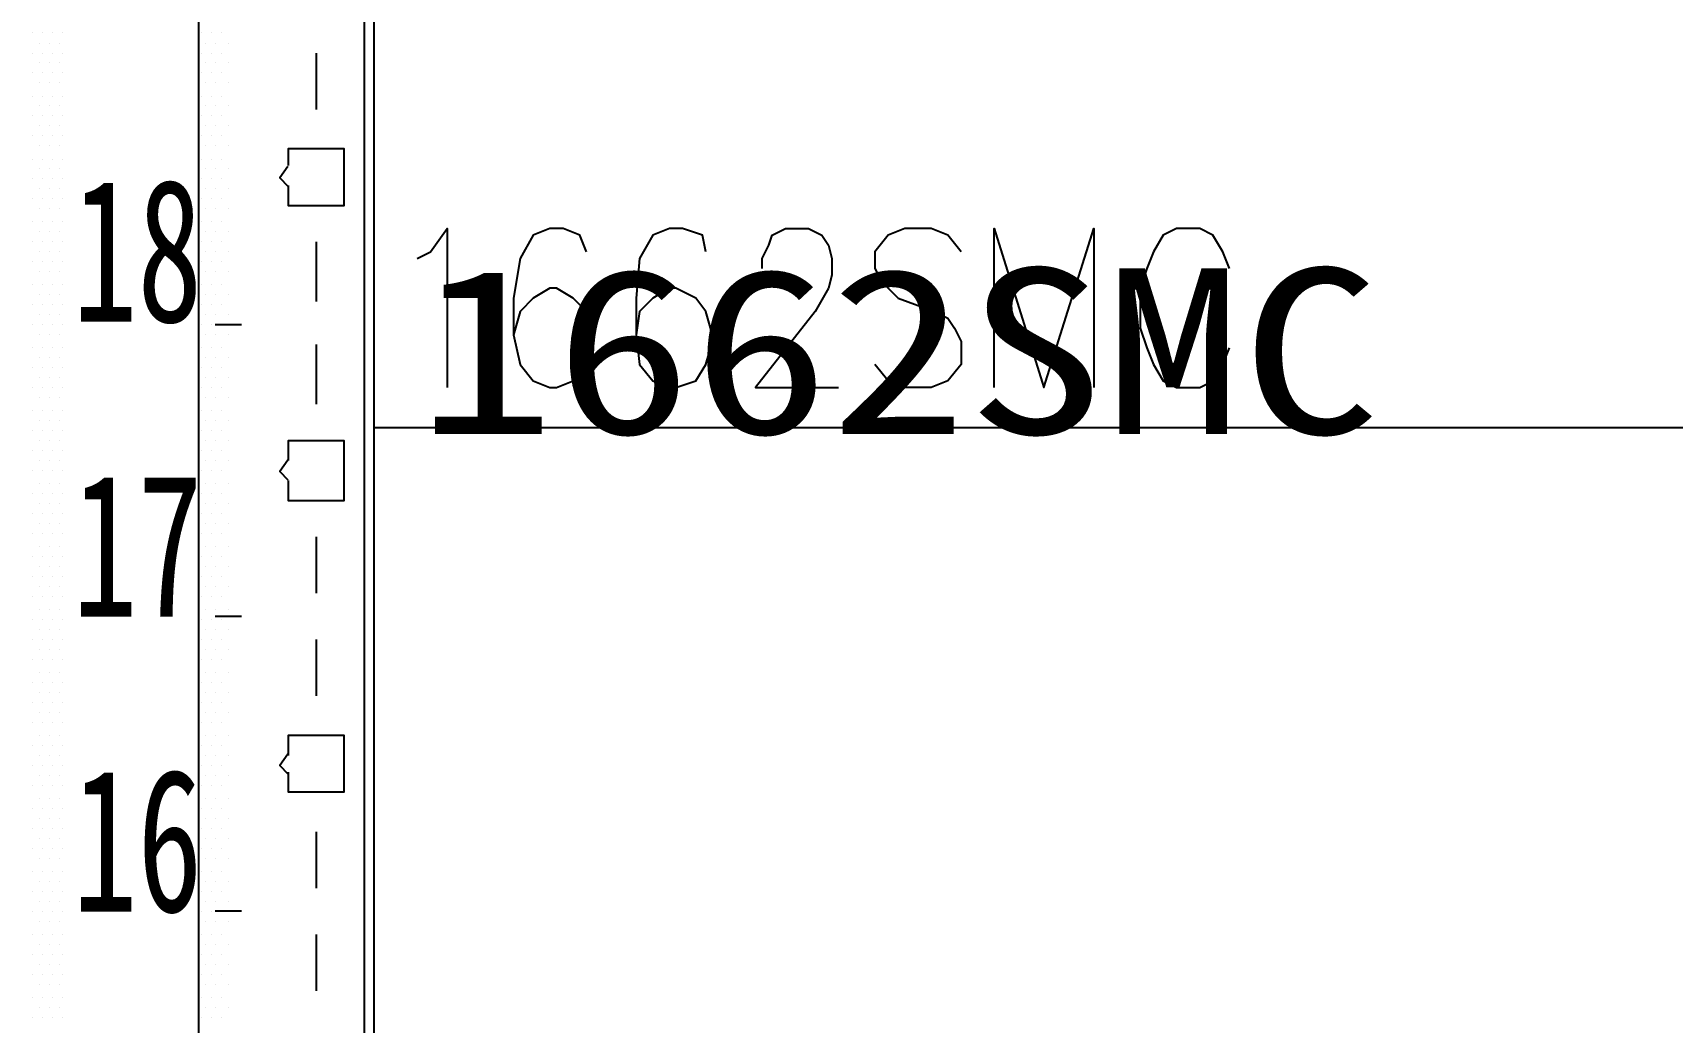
# Model space of a CAD drawing. Header units: metres. Extents: x 17 to 1264, y 17 to 859.
# Drawn here: x 242.1 to 313.3, y 315.4 to 358.4 of the extents above; entities that cross this region are included whole.
import ezdxf

# ---------------------------------------------------------------- set-up
doc = ezdxf.new("R2010")
doc.units = ezdxf.units.M
for name, color, linetype in [('LINES', 7, 'Continuous'), ('POLYLINES', 4, 'Continuous'), ('RECTS', 7, 'Continuous'), ('TEXTS', 3, 'Continuous')]:
    doc.layers.add(name, color=color, linetype=linetype)

msp = doc.modelspace()

# ---------------------------------------------------------------- linework, layer by layer
at = {"layer": 'LINES'}
for p, q in [((256.89, 128.74), (256.89, 731.23)), ((242.06, 358.42), (242.06, 358.42)), ((242.49, 358.42), (242.49, 358.42)), ((242.92, 358.42), (242.92, 358.42)), ((243.35, 358.42), (243.35, 358.42)), ((249.4, 358.42), (249.4, 358.42)), ((249.83, 358.42), (249.83, 358.42)), ((250.27, 358.42), (250.27, 358.42)), ((242.06, 357.55), (242.06, 357.55)), ((242.35, 357.98), (242.35, 357.98)), ((242.49, 357.55), (242.49, 357.55)), ((242.78, 357.98), (242.78, 357.98)), ((242.92, 357.55), (242.92, 357.55)), ((243.21, 357.98), (243.21, 357.98)), ((243.35, 357.55), (243.35, 357.55)), ((249.4, 357.55), (249.4, 357.55)), ((249.55, 357.98), (249.55, 357.98)), ((249.83, 357.55), (249.83, 357.55)), ((249.98, 357.98), (249.98, 357.98)), ((250.27, 357.55), (250.27, 357.55)), ((250.55, 357.98), (250.55, 357.98)), ((254.37, 357.55), (254.37, 355.1)), ((242.35, 357.12), (242.35, 357.12)), ((242.78, 357.12), (242.78, 357.12)), ((243.21, 357.12), (243.21, 357.12)), ((249.55, 357.12), (249.55, 357.12)), ((249.98, 357.12), (249.98, 357.12)), ((250.55, 357.12), (250.55, 357.12)), ((242.06, 356.69), (242.06, 356.69)), ((242.35, 356.26), (242.35, 356.26)), ((242.49, 356.69), (242.49, 356.69)), ((242.78, 356.26), (242.78, 356.26)), ((242.92, 356.69), (242.92, 356.69)), ((243.21, 356.26), (243.21, 356.26)), ((243.35, 356.69), (243.35, 356.69)), ((249.4, 356.69), (249.4, 356.69)), ((249.55, 356.26), (249.55, 356.26)), ((249.83, 356.69), (249.83, 356.69)), ((249.98, 356.26), (249.98, 356.26)), ((250.27, 356.69), (250.27, 356.69)), ((250.55, 356.26), (250.55, 356.26)), ((242.06, 355.68), (242.06, 355.68)), ((242.49, 355.68), (242.49, 355.68)), ((242.92, 355.68), (242.92, 355.68)), ((243.35, 355.68), (243.35, 355.68)), ((249.4, 355.68), (249.4, 355.68)), ((249.83, 355.68), (249.83, 355.68)), ((250.27, 355.68), (250.27, 355.68)), ((242.06, 354.82), (242.06, 354.82)), ((242.35, 355.25), (242.35, 355.25)), ((242.49, 354.82), (242.49, 354.82)), ((242.78, 355.25), (242.78, 355.25)), ((242.92, 354.82), (242.92, 354.82)), ((243.21, 355.25), (243.21, 355.25)), ((243.35, 354.82), (243.35, 354.82)), ((249.4, 354.82), (249.4, 354.82)), ((249.55, 355.25), (249.55, 355.25)), ((249.83, 354.82), (249.83, 354.82)), ((249.98, 355.25), (249.98, 355.25)), ((250.27, 354.82), (250.27, 354.82)), ((250.55, 355.25), (250.55, 355.25)), ((242.06, 353.95), (242.06, 353.95)), ((242.35, 354.38), (242.35, 354.38)), ((242.49, 353.95), (242.49, 353.95)), ((242.78, 354.38), (242.78, 354.38)), ((242.92, 353.95), (242.92, 353.95)), ((243.21, 354.38), (243.21, 354.38)), ((243.35, 353.95), (243.35, 353.95)), ((249.4, 353.95), (249.4, 353.95)), ((249.55, 354.38), (249.55, 354.38)), ((249.83, 353.95), (249.83, 353.95)), ((249.98, 354.38), (249.98, 354.38)), ((250.27, 353.95), (250.27, 353.95)), ((250.55, 354.38), (250.55, 354.38)), ((242.35, 353.52), (242.35, 353.52)), ((242.78, 353.52), (242.78, 353.52)), ((243.21, 353.52), (243.21, 353.52)), ((249.55, 353.52), (249.55, 353.52)), ((249.98, 353.52), (249.98, 353.52)), ((250.55, 353.52), (250.55, 353.52)), ((242.06, 352.94), (242.06, 352.94)), ((242.35, 352.51), (242.35, 352.51)), ((242.49, 352.94), (242.49, 352.94)), ((242.78, 352.51), (242.78, 352.51)), ((242.92, 352.94), (242.92, 352.94)), ((243.21, 352.51), (243.21, 352.51)), ((243.35, 352.94), (243.35, 352.94)), ((249.4, 352.94), (249.4, 352.94)), ((249.55, 352.51), (249.55, 352.51)), ((249.83, 352.94), (249.83, 352.94)), ((249.98, 352.51), (249.98, 352.51)), ((250.27, 352.94), (250.27, 352.94)), ((250.55, 352.51), (250.55, 352.51)), ((242.06, 352.08), (242.06, 352.08)), ((242.49, 352.08), (242.49, 352.08)), ((242.92, 352.08), (242.92, 352.08)), ((243.35, 352.08), (243.35, 352.08)), ((249.4, 352.08), (249.4, 352.08)), ((249.83, 352.08), (249.83, 352.08)), ((250.27, 352.08), (250.27, 352.08)), ((242.06, 351.22), (242.06, 351.22)), ((242.35, 351.65), (242.35, 351.65)), ((242.49, 351.22), (242.49, 351.22)), ((242.78, 351.65), (242.78, 351.65)), ((242.92, 351.22), (242.92, 351.22)), ((243.21, 351.65), (243.21, 351.65)), ((243.35, 351.22), (243.35, 351.22)), ((249.4, 351.22), (249.4, 351.22)), ((249.55, 351.65), (249.55, 351.65)), ((249.83, 351.22), (249.83, 351.22)), ((249.98, 351.65), (249.98, 351.65)), ((250.27, 351.22), (250.27, 351.22)), ((250.55, 351.65), (250.55, 351.65)), ((242.35, 350.78), (242.35, 350.78)), ((242.78, 350.78), (242.78, 350.78)), ((243.21, 350.78), (243.21, 350.78)), ((249.55, 350.78), (249.55, 350.78)), ((249.98, 350.78), (249.98, 350.78)), ((250.55, 350.78), (250.55, 350.78)), ((242.06, 350.21), (242.06, 350.21)), ((242.35, 349.78), (242.35, 349.78)), ((242.49, 350.21), (242.49, 350.21)), ((242.78, 349.78), (242.78, 349.78)), ((242.92, 350.21), (242.92, 350.21)), ((243.21, 349.78), (243.21, 349.78)), ((243.35, 350.21), (243.35, 350.21)), ((249.4, 350.21), (249.4, 350.21)), ((249.55, 349.78), (249.55, 349.78)), ((249.83, 350.21), (249.83, 350.21)), ((249.98, 349.78), (249.98, 349.78)), ((250.27, 350.21), (250.27, 350.21)), ((250.55, 349.78), (250.55, 349.78)), ((242.06, 349.34), (242.06, 349.34)), ((242.35, 348.91), (242.35, 348.91)), ((242.49, 349.34), (242.49, 349.34)), ((242.78, 348.91), (242.78, 348.91)), ((242.92, 349.34), (242.92, 349.34)), ((243.21, 348.91), (243.21, 348.91)), ((243.35, 349.34), (243.35, 349.34)), ((249.4, 349.34), (249.4, 349.34)), ((249.55, 348.91), (249.55, 348.91)), ((249.83, 349.34), (249.83, 349.34)), ((249.98, 348.91), (249.98, 348.91)), ((250.27, 349.34), (250.27, 349.34)), ((250.55, 348.91), (250.55, 348.91)), ((254.37, 349.34), (254.37, 346.75)), ((242.06, 348.48), (242.06, 348.48)), ((242.49, 348.48), (242.49, 348.48)), ((242.92, 348.48), (242.92, 348.48)), ((243.35, 348.48), (243.35, 348.48)), ((249.4, 348.48), (249.4, 348.48)), ((249.83, 348.48), (249.83, 348.48)), ((250.27, 348.48), (250.27, 348.48)), ((242.35, 348.05), (242.35, 348.05)), ((242.78, 348.05), (242.78, 348.05)), ((243.21, 348.05), (243.21, 348.05)), ((249.55, 348.05), (249.55, 348.05)), ((249.98, 348.05), (249.98, 348.05)), ((250.55, 348.05), (250.55, 348.05)), ((242.06, 347.47), (242.06, 347.47)), ((242.35, 347.04), (242.35, 347.04)), ((242.49, 347.47), (242.49, 347.47)), ((242.78, 347.04), (242.78, 347.04)), ((242.92, 347.47), (242.92, 347.47)), ((243.21, 347.04), (243.21, 347.04)), ((243.35, 347.47), (243.35, 347.47)), ((249.4, 347.47), (249.4, 347.47)), ((249.55, 347.04), (249.55, 347.04)), ((249.83, 347.47), (249.83, 347.47)), ((249.98, 347.04), (249.98, 347.04)), ((250.27, 347.47), (250.27, 347.47)), ((250.55, 347.04), (250.55, 347.04)), ((242.06, 346.61), (242.06, 346.61)), ((242.35, 346.18), (242.35, 346.18)), ((242.49, 346.61), (242.49, 346.61)), ((242.78, 346.18), (242.78, 346.18)), ((242.92, 346.61), (242.92, 346.61)), ((243.21, 346.18), (243.21, 346.18)), ((243.35, 346.61), (243.35, 346.61)), ((249.4, 346.61), (249.4, 346.61)), ((249.55, 346.18), (249.55, 346.18)), ((249.83, 346.61), (249.83, 346.61)), ((249.98, 346.18), (249.98, 346.18)), ((250.27, 346.61), (250.27, 346.61)), ((250.55, 346.18), (250.55, 346.18)), ((242.06, 345.74), (242.06, 345.74)), ((242.49, 345.74), (242.49, 345.74)), ((242.92, 345.74), (242.92, 345.74)), ((243.35, 345.74), (243.35, 345.74)), ((249.4, 345.74), (249.4, 345.74)), ((249.83, 345.74), (249.83, 345.74)), ((251.13, 345.74), (249.98, 345.74)), ((250.27, 345.74), (250.27, 345.74)), ((242.06, 344.74), (242.06, 344.74)), ((242.35, 345.31), (242.35, 345.31)), ((242.49, 344.74), (242.49, 344.74)), ((242.78, 345.31), (242.78, 345.31)), ((242.92, 344.74), (242.92, 344.74)), ((243.21, 345.31), (243.21, 345.31)), ((243.35, 344.74), (243.35, 344.74)), ((249.4, 344.74), (249.4, 344.74)), ((249.55, 345.31), (249.55, 345.31)), ((249.83, 344.74), (249.83, 344.74)), ((249.98, 345.31), (249.98, 345.31)), ((250.27, 344.74), (250.27, 344.74)), ((250.55, 345.31), (250.55, 345.31)), ((254.37, 344.88), (254.37, 342.29)), ((242.35, 344.3), (242.35, 344.3)), ((242.78, 344.3), (242.78, 344.3)), ((243.21, 344.3), (243.21, 344.3)), ((249.55, 344.3), (249.55, 344.3)), ((249.98, 344.3), (249.98, 344.3)), ((250.55, 344.3), (250.55, 344.3)), ((242.06, 343.87), (242.06, 343.87)), ((242.35, 343.44), (242.35, 343.44)), ((242.49, 343.87), (242.49, 343.87)), ((242.78, 343.44), (242.78, 343.44)), ((242.92, 343.87), (242.92, 343.87)), ((243.21, 343.44), (243.21, 343.44)), ((243.35, 343.87), (243.35, 343.87)), ((249.4, 343.87), (249.4, 343.87)), ((249.55, 343.44), (249.55, 343.44)), ((249.83, 343.87), (249.83, 343.87)), ((249.98, 343.44), (249.98, 343.44)), ((250.27, 343.87), (250.27, 343.87)), ((250.55, 343.44), (250.55, 343.44)), ((242.06, 343.01), (242.06, 343.01)), ((242.35, 342.58), (242.35, 342.58)), ((242.49, 343.01), (242.49, 343.01)), ((242.78, 342.58), (242.78, 342.58)), ((242.92, 343.01), (242.92, 343.01)), ((243.21, 342.58), (243.21, 342.58)), ((243.35, 343.01), (243.35, 343.01)), ((249.4, 343.01), (249.4, 343.01)), ((249.55, 342.58), (249.55, 342.58)), ((249.83, 343.01), (249.83, 343.01)), ((249.98, 342.58), (249.98, 342.58)), ((250.27, 343.01), (250.27, 343.01)), ((250.55, 342.58), (250.55, 342.58)), ((242.06, 342), (242.06, 342)), ((242.49, 342), (242.49, 342)), ((242.92, 342), (242.92, 342)), ((243.35, 342), (243.35, 342)), ((249.4, 342), (249.4, 342)), ((249.83, 342), (249.83, 342)), ((250.27, 342), (250.27, 342)), ((242.06, 341.14), (242.06, 341.14)), ((242.35, 341.57), (242.35, 341.57)), ((242.49, 341.14), (242.49, 341.14)), ((242.78, 341.57), (242.78, 341.57)), ((242.92, 341.14), (242.92, 341.14)), ((243.21, 341.57), (243.21, 341.57)), ((243.35, 341.14), (243.35, 341.14)), ((249.4, 341.14), (249.4, 341.14)), ((249.55, 341.57), (249.55, 341.57)), ((249.83, 341.14), (249.83, 341.14)), ((249.98, 341.57), (249.98, 341.57)), ((250.27, 341.14), (250.27, 341.14)), ((250.55, 341.57), (250.55, 341.57)), ((242.35, 340.7), (242.35, 340.7)), ((242.78, 340.7), (242.78, 340.7)), ((243.21, 340.7), (243.21, 340.7)), ((249.55, 340.7), (249.55, 340.7)), ((249.98, 340.7), (249.98, 340.7)), ((250.55, 340.7), (250.55, 340.7)), ((242.06, 340.27), (242.06, 340.27)), ((242.35, 339.84), (242.35, 339.84)), ((242.49, 340.27), (242.49, 340.27)), ((242.78, 339.84), (242.78, 339.84)), ((242.92, 340.27), (242.92, 340.27)), ((243.21, 339.84), (243.21, 339.84)), ((243.35, 340.27), (243.35, 340.27)), ((249.4, 340.27), (249.4, 340.27)), ((249.55, 339.84), (249.55, 339.84)), ((249.83, 340.27), (249.83, 340.27)), ((249.98, 339.84), (249.98, 339.84)), ((250.27, 340.27), (250.27, 340.27)), ((250.55, 339.84), (250.55, 339.84)), ((242.06, 339.41), (242.06, 339.41)), ((242.49, 339.41), (242.49, 339.41)), ((242.92, 339.41), (242.92, 339.41)), ((243.35, 339.41), (243.35, 339.41)), ((249.4, 339.41), (249.4, 339.41)), ((249.83, 339.41), (249.83, 339.41)), ((250.27, 339.41), (250.27, 339.41)), ((242.06, 338.4), (242.06, 338.4)), ((242.35, 338.83), (242.35, 338.83)), ((242.49, 338.4), (242.49, 338.4)), ((242.78, 338.83), (242.78, 338.83)), ((242.92, 338.4), (242.92, 338.4)), ((243.21, 338.83), (243.21, 338.83)), ((243.35, 338.4), (243.35, 338.4)), ((249.4, 338.4), (249.4, 338.4)), ((249.55, 338.83), (249.55, 338.83)), ((249.83, 338.4), (249.83, 338.4)), ((249.98, 338.83), (249.98, 338.83)), ((250.27, 338.4), (250.27, 338.4)), ((250.55, 338.83), (250.55, 338.83)), ((242.06, 337.54), (242.06, 337.54)), ((242.35, 337.97), (242.35, 337.97)), ((242.49, 337.54), (242.49, 337.54)), ((242.78, 337.97), (242.78, 337.97)), ((242.92, 337.54), (242.92, 337.54)), ((243.21, 337.97), (243.21, 337.97)), ((243.35, 337.54), (243.35, 337.54)), ((249.4, 337.54), (249.4, 337.54)), ((249.55, 337.97), (249.55, 337.97)), ((249.83, 337.54), (249.83, 337.54)), ((249.98, 337.97), (249.98, 337.97)), ((250.27, 337.54), (250.27, 337.54)), ((250.55, 337.97), (250.55, 337.97)), ((242.35, 337.1), (242.35, 337.1)), ((242.78, 337.1), (242.78, 337.1)), ((243.21, 337.1), (243.21, 337.1)), ((249.55, 337.1), (249.55, 337.1)), ((249.98, 337.1), (249.98, 337.1)), ((250.55, 337.1), (250.55, 337.1)), ((242.06, 336.67), (242.06, 336.67)), ((242.35, 336.1), (242.35, 336.1)), ((242.49, 336.67), (242.49, 336.67)), ((242.78, 336.1), (242.78, 336.1)), ((242.92, 336.67), (242.92, 336.67)), ((243.21, 336.1), (243.21, 336.1)), ((243.35, 336.67), (243.35, 336.67)), ((249.4, 336.67), (249.4, 336.67)), ((249.55, 336.1), (249.55, 336.1)), ((249.83, 336.67), (249.83, 336.67)), ((249.98, 336.1), (249.98, 336.1)), ((250.27, 336.67), (250.27, 336.67)), ((250.55, 336.1), (250.55, 336.1)), ((254.37, 336.53), (254.37, 334.08)), ((242.06, 335.66), (242.06, 335.66)), ((242.49, 335.66), (242.49, 335.66)), ((242.92, 335.66), (242.92, 335.66)), ((243.35, 335.66), (243.35, 335.66)), ((249.4, 335.66), (249.4, 335.66)), ((249.83, 335.66), (249.83, 335.66)), ((250.27, 335.66), (250.27, 335.66)), ((242.06, 334.8), (242.06, 334.8)), ((242.35, 335.23), (242.35, 335.23)), ((242.49, 334.8), (242.49, 334.8)), ((242.78, 335.23), (242.78, 335.23)), ((242.92, 334.8), (242.92, 334.8)), ((243.21, 335.23), (243.21, 335.23)), ((243.35, 334.8), (243.35, 334.8)), ((249.4, 334.8), (249.4, 334.8)), ((249.55, 335.23), (249.55, 335.23)), ((249.83, 334.8), (249.83, 334.8)), ((249.98, 335.23), (249.98, 335.23)), ((250.27, 334.8), (250.27, 334.8)), ((250.55, 335.23), (250.55, 335.23)), ((242.35, 334.37), (242.35, 334.37)), ((242.78, 334.37), (242.78, 334.37)), ((243.21, 334.37), (243.21, 334.37)), ((249.55, 334.37), (249.55, 334.37)), ((249.98, 334.37), (249.98, 334.37)), ((250.55, 334.37), (250.55, 334.37)), ((242.06, 333.94), (242.06, 333.94)), ((242.35, 333.36), (242.35, 333.36)), ((242.49, 333.94), (242.49, 333.94)), ((242.78, 333.36), (242.78, 333.36)), ((242.92, 333.94), (242.92, 333.94)), ((243.21, 333.36), (243.21, 333.36)), ((243.35, 333.94), (243.35, 333.94)), ((249.4, 333.94), (249.4, 333.94)), ((249.55, 333.36), (249.55, 333.36)), ((249.83, 333.94), (249.83, 333.94)), ((249.98, 333.36), (249.98, 333.36)), ((250.27, 333.94), (250.27, 333.94)), ((250.55, 333.36), (250.55, 333.36)), ((242.06, 332.93), (242.06, 332.93)), ((242.49, 332.93), (242.49, 332.93)), ((242.92, 332.93), (242.92, 332.93)), ((243.35, 332.93), (243.35, 332.93)), ((249.4, 332.93), (249.4, 332.93)), ((249.83, 332.93), (249.83, 332.93)), ((251.13, 333.07), (249.98, 333.07)), ((250.27, 332.93), (250.27, 332.93)), ((242.06, 332.06), (242.06, 332.06)), ((242.35, 332.5), (242.35, 332.5)), ((242.49, 332.06), (242.49, 332.06)), ((242.78, 332.5), (242.78, 332.5)), ((242.92, 332.06), (242.92, 332.06)), ((243.21, 332.5), (243.21, 332.5)), ((243.35, 332.06), (243.35, 332.06)), ((249.4, 332.06), (249.4, 332.06)), ((249.55, 332.5), (249.55, 332.5)), ((249.83, 332.06), (249.83, 332.06)), ((249.98, 332.5), (249.98, 332.5)), ((250.27, 332.06), (250.27, 332.06)), ((250.55, 332.5), (250.55, 332.5)), ((254.37, 332.06), (254.37, 329.62)), ((242.06, 331.2), (242.06, 331.2)), ((242.35, 331.63), (242.35, 331.63)), ((242.49, 331.2), (242.49, 331.2)), ((242.78, 331.63), (242.78, 331.63)), ((242.92, 331.2), (242.92, 331.2)), ((243.21, 331.63), (243.21, 331.63)), ((243.35, 331.2), (243.35, 331.2)), ((249.4, 331.2), (249.4, 331.2)), ((249.55, 331.63), (249.55, 331.63)), ((249.83, 331.2), (249.83, 331.2)), ((249.98, 331.63), (249.98, 331.63)), ((250.27, 331.2), (250.27, 331.2)), ((250.55, 331.63), (250.55, 331.63)), ((242.35, 330.62), (242.35, 330.62)), ((242.78, 330.62), (242.78, 330.62)), ((243.21, 330.62), (243.21, 330.62)), ((249.55, 330.62), (249.55, 330.62)), ((249.98, 330.62), (249.98, 330.62)), ((250.55, 330.62), (250.55, 330.62)), ((242.06, 330.19), (242.06, 330.19)), ((242.35, 329.76), (242.35, 329.76)), ((242.49, 330.19), (242.49, 330.19)), ((242.78, 329.76), (242.78, 329.76)), ((242.92, 330.19), (242.92, 330.19)), ((243.21, 329.76), (243.21, 329.76)), ((243.35, 330.19), (243.35, 330.19)), ((249.4, 330.19), (249.4, 330.19)), ((249.55, 329.76), (249.55, 329.76)), ((249.83, 330.19), (249.83, 330.19)), ((249.98, 329.76), (249.98, 329.76)), ((250.27, 330.19), (250.27, 330.19)), ((250.55, 329.76), (250.55, 329.76)), ((242.06, 329.33), (242.06, 329.33)), ((242.49, 329.33), (242.49, 329.33)), ((242.92, 329.33), (242.92, 329.33)), ((243.35, 329.33), (243.35, 329.33)), ((249.4, 329.33), (249.4, 329.33)), ((249.83, 329.33), (249.83, 329.33)), ((250.27, 329.33), (250.27, 329.33)), ((242.06, 328.46), (242.06, 328.46)), ((242.35, 328.9), (242.35, 328.9)), ((242.49, 328.46), (242.49, 328.46)), ((242.78, 328.9), (242.78, 328.9)), ((242.92, 328.46), (242.92, 328.46)), ((243.21, 328.9), (243.21, 328.9)), ((243.35, 328.46), (243.35, 328.46)), ((249.4, 328.46), (249.4, 328.46)), ((249.55, 328.9), (249.55, 328.9)), ((249.83, 328.46), (249.83, 328.46)), ((249.98, 328.9), (249.98, 328.9)), ((250.27, 328.46), (250.27, 328.46)), ((250.55, 328.9), (250.55, 328.9)), ((242.35, 327.89), (242.35, 327.89)), ((242.78, 327.89), (242.78, 327.89)), ((243.21, 327.89), (243.21, 327.89)), ((249.55, 327.89), (249.55, 327.89)), ((249.98, 327.89), (249.98, 327.89)), ((250.55, 327.89), (250.55, 327.89)), ((242.06, 327.46), (242.06, 327.46)), ((242.35, 327.02), (242.35, 327.02)), ((242.49, 327.46), (242.49, 327.46)), ((242.78, 327.02), (242.78, 327.02)), ((242.92, 327.46), (242.92, 327.46)), ((243.21, 327.02), (243.21, 327.02)), ((243.35, 327.46), (243.35, 327.46)), ((249.4, 327.46), (249.4, 327.46)), ((249.55, 327.02), (249.55, 327.02)), ((249.83, 327.46), (249.83, 327.46)), ((249.98, 327.02), (249.98, 327.02)), ((250.27, 327.46), (250.27, 327.46)), ((250.55, 327.02), (250.55, 327.02)), ((242.06, 326.59), (242.06, 326.59)), ((242.35, 326.16), (242.35, 326.16)), ((242.49, 326.59), (242.49, 326.59)), ((242.78, 326.16), (242.78, 326.16)), ((242.92, 326.59), (242.92, 326.59)), ((243.21, 326.16), (243.21, 326.16)), ((243.35, 326.59), (243.35, 326.59)), ((249.4, 326.59), (249.4, 326.59)), ((249.55, 326.16), (249.55, 326.16)), ((249.83, 326.59), (249.83, 326.59)), ((249.98, 326.16), (249.98, 326.16)), ((250.27, 326.59), (250.27, 326.59)), ((250.55, 326.16), (250.55, 326.16)), ((242.06, 325.73), (242.06, 325.73)), ((242.49, 325.73), (242.49, 325.73)), ((242.92, 325.73), (242.92, 325.73)), ((243.35, 325.73), (243.35, 325.73)), ((249.4, 325.73), (249.4, 325.73)), ((249.83, 325.73), (249.83, 325.73)), ((250.27, 325.73), (250.27, 325.73)), ((242.06, 324.72), (242.06, 324.72)), ((242.35, 325.15), (242.35, 325.15)), ((242.49, 324.72), (242.49, 324.72)), ((242.78, 325.15), (242.78, 325.15)), ((242.92, 324.72), (242.92, 324.72)), ((243.21, 325.15), (243.21, 325.15)), ((243.35, 324.72), (243.35, 324.72)), ((249.4, 324.72), (249.4, 324.72)), ((249.55, 325.15), (249.55, 325.15)), ((249.83, 324.72), (249.83, 324.72)), ((249.98, 325.15), (249.98, 325.15)), ((250.27, 324.72), (250.27, 324.72)), ((250.55, 325.15), (250.55, 325.15)), ((242.35, 324.29), (242.35, 324.29)), ((242.78, 324.29), (242.78, 324.29)), ((243.21, 324.29), (243.21, 324.29)), ((249.55, 324.29), (249.55, 324.29)), ((249.98, 324.29), (249.98, 324.29)), ((250.55, 324.29), (250.55, 324.29)), ((242.06, 323.86), (242.06, 323.86)), ((242.35, 323.42), (242.35, 323.42)), ((242.49, 323.86), (242.49, 323.86)), ((242.78, 323.42), (242.78, 323.42)), ((242.92, 323.86), (242.92, 323.86)), ((243.21, 323.42), (243.21, 323.42)), ((243.35, 323.86), (243.35, 323.86)), ((249.4, 323.86), (249.4, 323.86)), ((249.55, 323.42), (249.55, 323.42)), ((249.83, 323.86), (249.83, 323.86)), ((249.98, 323.42), (249.98, 323.42)), ((250.27, 323.86), (250.27, 323.86)), ((250.55, 323.42), (250.55, 323.42)), ((254.37, 323.71), (254.37, 321.26)), ((242.06, 322.99), (242.06, 322.99)), ((242.49, 322.99), (242.49, 322.99)), ((242.92, 322.99), (242.92, 322.99)), ((243.35, 322.99), (243.35, 322.99)), ((249.4, 322.99), (249.4, 322.99)), ((249.83, 322.99), (249.83, 322.99)), ((250.27, 322.99), (250.27, 322.99)), ((242.06, 321.98), (242.06, 321.98)), ((242.35, 322.56), (242.35, 322.56)), ((242.49, 321.98), (242.49, 321.98)), ((242.78, 322.56), (242.78, 322.56)), ((242.92, 321.98), (242.92, 321.98)), ((243.21, 322.56), (243.21, 322.56)), ((243.35, 321.98), (243.35, 321.98)), ((249.4, 321.98), (249.4, 321.98)), ((249.55, 322.56), (249.55, 322.56)), ((249.83, 321.98), (249.83, 321.98)), ((249.98, 322.56), (249.98, 322.56)), ((250.27, 321.98), (250.27, 321.98)), ((250.55, 322.56), (250.55, 322.56)), ((242.35, 321.55), (242.35, 321.55)), ((242.78, 321.55), (242.78, 321.55)), ((243.21, 321.55), (243.21, 321.55)), ((249.55, 321.55), (249.55, 321.55)), ((249.98, 321.55), (249.98, 321.55)), ((250.55, 321.55), (250.55, 321.55)), ((242.06, 321.12), (242.06, 321.12)), ((242.35, 320.69), (242.35, 320.69)), ((242.49, 321.12), (242.49, 321.12)), ((242.78, 320.69), (242.78, 320.69)), ((242.92, 321.12), (242.92, 321.12)), ((243.21, 320.69), (243.21, 320.69)), ((243.35, 321.12), (243.35, 321.12)), ((249.4, 321.12), (249.4, 321.12)), ((249.55, 320.69), (249.55, 320.69)), ((249.83, 321.12), (249.83, 321.12)), ((249.98, 320.69), (249.98, 320.69)), ((250.27, 321.12), (250.27, 321.12)), ((250.55, 320.69), (250.55, 320.69)), ((242.06, 320.26), (242.06, 320.26)), ((242.35, 319.82), (242.35, 319.82)), ((242.49, 320.26), (242.49, 320.26)), ((242.78, 319.82), (242.78, 319.82)), ((242.92, 320.26), (242.92, 320.26)), ((243.21, 319.82), (243.21, 319.82)), ((243.35, 320.26), (243.35, 320.26)), ((249.4, 320.26), (249.4, 320.26)), ((249.55, 319.82), (249.55, 319.82)), ((249.83, 320.26), (249.83, 320.26)), ((251.13, 320.26), (249.98, 320.26)), ((249.98, 319.82), (249.98, 319.82)), ((250.27, 320.26), (250.27, 320.26)), ((250.55, 319.82), (250.55, 319.82)), ((242.06, 319.25), (242.06, 319.25)), ((242.49, 319.25), (242.49, 319.25)), ((242.92, 319.25), (242.92, 319.25)), ((243.35, 319.25), (243.35, 319.25)), ((249.4, 319.25), (249.4, 319.25)), ((249.83, 319.25), (249.83, 319.25)), ((250.27, 319.25), (250.27, 319.25)), ((254.37, 319.25), (254.37, 316.8)), ((242.06, 318.38), (242.06, 318.38)), ((242.35, 318.82), (242.35, 318.82)), ((242.49, 318.38), (242.49, 318.38)), ((242.78, 318.82), (242.78, 318.82)), ((242.92, 318.38), (242.92, 318.38)), ((243.21, 318.82), (243.21, 318.82)), ((243.35, 318.38), (243.35, 318.38)), ((249.4, 318.38), (249.4, 318.38)), ((249.55, 318.82), (249.55, 318.82)), ((249.83, 318.38), (249.83, 318.38)), ((249.98, 318.82), (249.98, 318.82)), ((250.27, 318.38), (250.27, 318.38)), ((250.55, 318.82), (250.55, 318.82)), ((242.35, 317.95), (242.35, 317.95)), ((242.78, 317.95), (242.78, 317.95)), ((243.21, 317.95), (243.21, 317.95)), ((249.55, 317.95), (249.55, 317.95)), ((249.98, 317.95), (249.98, 317.95)), ((250.55, 317.95), (250.55, 317.95)), ((242.06, 317.52), (242.06, 317.52)), ((242.35, 317.09), (242.35, 317.09)), ((242.49, 317.52), (242.49, 317.52)), ((242.78, 317.09), (242.78, 317.09)), ((242.92, 317.52), (242.92, 317.52)), ((243.21, 317.09), (243.21, 317.09)), ((243.35, 317.52), (243.35, 317.52)), ((249.4, 317.52), (249.4, 317.52)), ((249.55, 317.09), (249.55, 317.09)), ((249.83, 317.52), (249.83, 317.52)), ((249.98, 317.09), (249.98, 317.09)), ((250.27, 317.52), (250.27, 317.52)), ((250.55, 317.09), (250.55, 317.09)), ((242.06, 316.51), (242.06, 316.51)), ((242.49, 316.51), (242.49, 316.51)), ((242.92, 316.51), (242.92, 316.51)), ((243.35, 316.51), (243.35, 316.51)), ((249.4, 316.51), (249.4, 316.51)), ((249.83, 316.51), (249.83, 316.51)), ((250.27, 316.51), (250.27, 316.51)), ((242.06, 315.65), (242.06, 315.65)), ((242.35, 316.08), (242.35, 316.08)), ((242.49, 315.65), (242.49, 315.65)), ((242.78, 316.08), (242.78, 316.08)), ((242.92, 315.65), (242.92, 315.65)), ((243.21, 316.08), (243.21, 316.08)), ((243.35, 315.65), (243.35, 315.65)), ((249.4, 315.65), (249.4, 315.65)), ((249.55, 316.08), (249.55, 316.08)), ((249.83, 315.65), (249.83, 315.65)), ((249.98, 316.08), (249.98, 316.08)), ((250.27, 315.65), (250.27, 315.65)), ((250.55, 316.08), (250.55, 316.08))]:
    msp.add_line(p, q, dxfattribs=at)
at = {"layer": 'POLYLINES'}
for points in [[(249.26, 731.23), (249.26, 587.66), (249.26, 128.74)], [(256.46, 713.81), (256.46, 573.12), (256.46, 128.74)], [(253.15, 351.79), (253.15, 350.93), (255.59, 350.93), (255.59, 353.38), (253.15, 353.38), (253.15, 352.66)], [(253.14, 352.62), (252.79, 352.12), (253.14, 351.76)], [(258.76, 348.62), (259.34, 348.91), (260.06, 349.92), (260.06, 343.01)], [(266.11, 348.91), (265.82, 349.63), (265.1, 349.92), (264.52, 349.92), (263.8, 349.63), (263.23, 348.62), (262.94, 346.9), (262.94, 345.31), (263.23, 344.02), (263.8, 343.3), (264.52, 343.01), (264.81, 343.01), (265.53, 343.3), (266.11, 344.02), (266.39, 345.02), (266.39, 345.31), (266.11, 346.32), (265.53, 346.9), (264.81, 347.33), (264.52, 347.33), (263.8, 346.9), (263.23, 346.32), (262.94, 345.31)], [(271.29, 348.91), (271.15, 349.63), (270.28, 349.92), (269.71, 349.92), (268.99, 349.63), (268.41, 348.62), (268.27, 346.9), (268.27, 345.31), (268.41, 344.02), (268.99, 343.3), (269.71, 343.01), (269.99, 343.01), (270.86, 343.3), (271.29, 344.02), (271.58, 345.02), (271.58, 345.31), (271.29, 346.32), (270.86, 346.9), (269.99, 347.33), (269.71, 347.33), (268.99, 346.9), (268.41, 346.32), (268.27, 345.31)], [(273.74, 348.19), (273.74, 348.62), (274.03, 349.2), (274.17, 349.63), (274.75, 349.92), (275.75, 349.92), (276.33, 349.63), (276.62, 349.2), (276.76, 348.62), (276.76, 347.9), (276.62, 347.33), (276.04, 346.32), (273.45, 343.01), (277.05, 343.01)], [(282.38, 348.91), (281.8, 349.63), (281.08, 349.92), (279.93, 349.92), (279.21, 349.63), (278.63, 348.91), (278.63, 348.19), (278.92, 347.62), (279.21, 347.33), (279.64, 346.9), (281.23, 346.32), (281.8, 346.03), (282.09, 345.6), (282.38, 345.02), (282.38, 344.02), (281.8, 343.3), (281.08, 343.01), (279.93, 343.01), (279.21, 343.3), (278.63, 344.02)], [(283.82, 343.01), (283.82, 349.92), (285.98, 343.01), (288.14, 349.92), (288.14, 343.01)], [(294.04, 348.19), (293.75, 348.91), (293.32, 349.63), (292.75, 349.92), (291.74, 349.92), (291.16, 349.63), (290.73, 348.91), (290.44, 348.19), (290.15, 347.33), (290.15, 345.6), (290.44, 344.74), (290.73, 344.02), (291.16, 343.3), (291.74, 343.01), (292.75, 343.01), (293.32, 343.3), (293.75, 344.02), (294.04, 344.74)], [(253.15, 338.98), (253.15, 338.11), (255.59, 338.11), (255.59, 340.7), (253.15, 340.7), (253.15, 339.84)], [(253.14, 339.86), (252.79, 339.36), (253.14, 339)], [(253.15, 326.3), (253.15, 325.44), (255.59, 325.44), (255.59, 327.89), (253.15, 327.89), (253.15, 327.02)], [(253.14, 327.09), (252.79, 326.59), (253.14, 326.23)]]:
    msp.add_lwpolyline(points, dxfattribs=at)
at = {"layer": 'RECTS'}
msp.add_lwpolyline([(256.89, 341.28), (399.02, 341.28), (399.02, 192.67), (256.89, 192.67)], dxfattribs=at)

# ---------------------------------------------------------------- texts
at = {"layer": 'TEXTS'}
for s, height, width, p in [('18', 6.21, 0.666667, (243.79, 345.87)), ('1662SMC', 7.19, 1.220414, (258.76, 341)), ('17', 6.21, 0.666667, (243.79, 333.06)), ('16', 6.21, 0.666667, (243.79, 320.24))]:
    msp.add_text(s, height=height, dxfattribs=dict(at, width=width)).set_placement(p)

doc.saveas('drawing.dxf')
